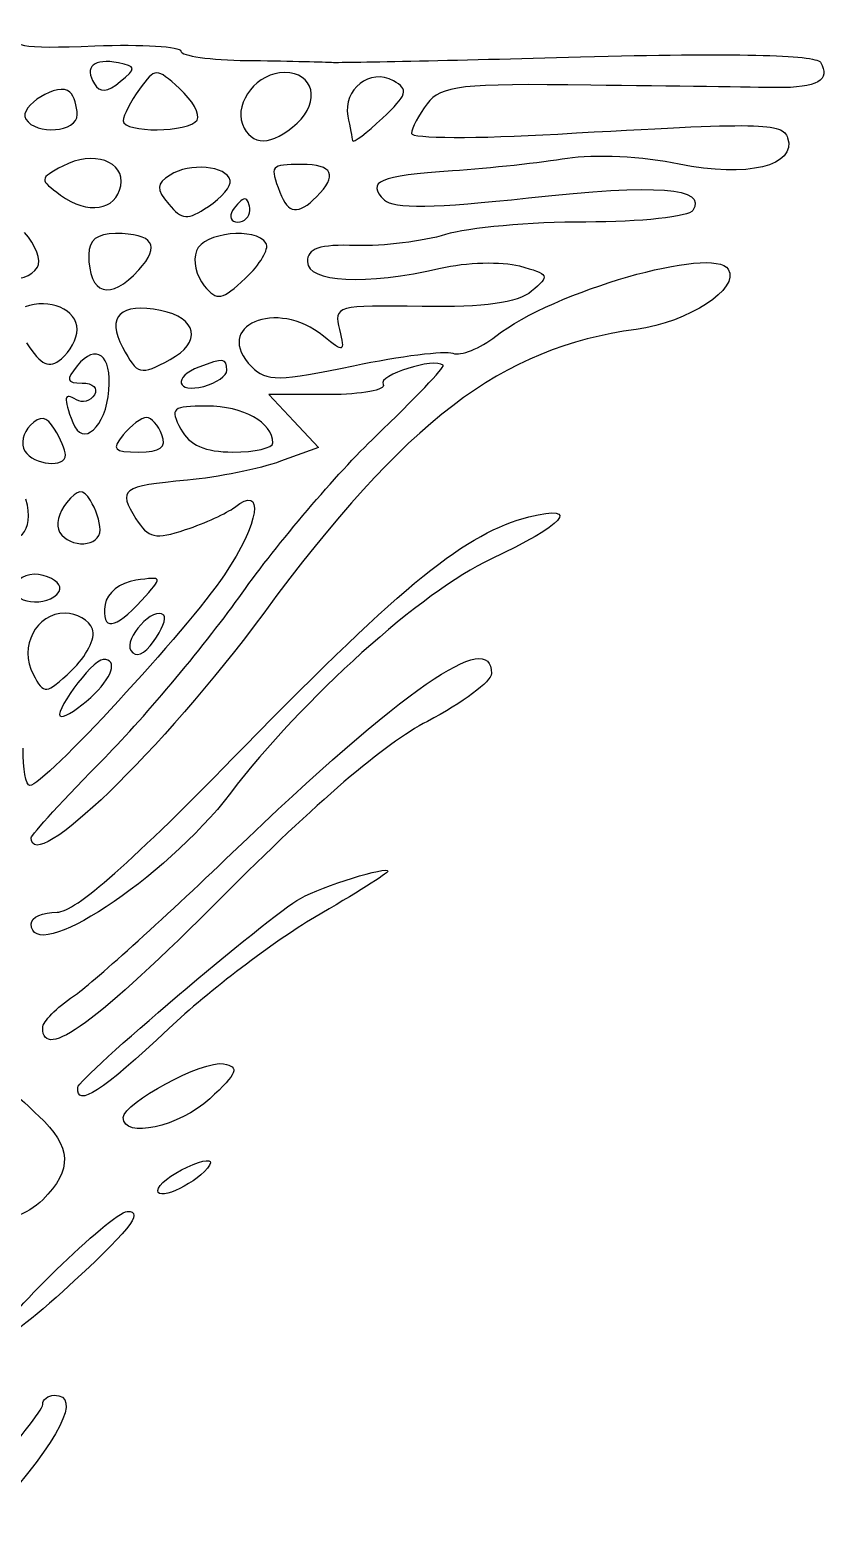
# Model space of a CAD drawing. Extents: x 10.1 to 90.6, y 31.5 to 101.4.
# Drawn here: x 72.18 to 90.61, y 66.49 to 100.57 of the extents above; entities that cross this region are included whole.
import ezdxf

# ---------------------------------------------------------------- set-up
doc = ezdxf.new("R2010")
doc.units = 0
doc.layers.get('0').update_dxf_attribs({"linetype": 'CONTINUOUS'})

msp = doc.modelspace()

# ---------------------------------------------------------------- linework, layer by layer
at = {"color": 7}
for points in [[(74.220425, 99.803889)], [(80.542418, 99.390377)], [(73.273888, 98.611843)], [(76.030159, 98.488288)], [(78.328441, 98.416211)], [(74.276027, 96.972051)], [(76.790098, 97.100721)], [(78.777222, 96.724491)], [(77.242638, 96.406991)], [(77.615743, 95.651704)], [(72.358149, 95.100746)], [(74.688666, 95.0394)], [(73.273888, 93.669567)], [(75.407949, 92.976716)], [(76.713472, 92.733683)], [(74.004503, 92.276197)], [(75.221653, 91.247616)], [(77.771805, 91.062408)], [(73.005254, 90.784601)], [(73.799004, 89.064806)], [(72.858424, 87.645663)], [(74.75351, 87.438132)], [(75.261922, 87.098817)], [(73.623345, 86.777864)], [(73.583784, 85.203207)], [(72.215555, 81.979341)], [(72.215555, 80.002825)], [(72.480138, 77.609224)], [(73.285387, 76.232512)], [(74.332222, 75.541037)], [(75.125972, 73.865629)]]:
    msp.add_lwpolyline(points, close=True, dxfattribs=at)
msp.add_lwpolyline([(79.064215, 92.173658), (77.679563, 92.173658), (78.252005, 91.564322), (78.824447, 90.954987), (77.950917, 90.639114)], dxfattribs=at)
for points in [[(71.877947, 100.567067), (71.724123, 100.166204), (71.915867, 100.126493), (73.680476, 100.193745)], [(73.680476, 100.193745), (74.76654, 100.235139), (75.655138, 100.180674), (75.655138, 100.07274)], [(74.220425, 99.803889), (73.655452, 99.914146), (73.425743, 99.713928), (73.667824, 99.322234)], [(75.655138, 100.07274), (75.655138, 99.964793), (76.339748, 99.86804), (77.176492, 99.857729)], [(79.094722, 99.81638), (79.313003, 99.803945), (81.899151, 99.859417), (84.841715, 99.939647)], [(84.841715, 99.939647), (88.34315, 100.035111), (90.249359, 99.992437), (90.358315, 99.816147)], [(74.264687, 99.370777), (74.638151, 99.680324), (74.633767, 99.723223), (74.220425, 99.803889)], [(75.625002, 99.212381), (75.090478, 99.696119), (75.069787, 99.695775), (74.705199, 99.197168)], [(78.040479, 99.581983), (77.429794, 99.581983), (76.877011, 98.904018), (77.072442, 98.394726)], [(77.176492, 99.857729), (78.013237, 99.847411), (78.87644, 99.828813), (79.094722, 99.81638)], [(78.328441, 98.416218), (78.875961, 98.911717), (78.710393, 99.581983), (78.040479, 99.581983)], [(80.542418, 99.390377), (80.0135, 99.686377), (79.378074, 99.192995), (79.49646, 98.578236)], [(90.358315, 99.816147), (90.611314, 99.406784), (90.292023, 99.223568), (89.345032, 99.234704)], [(73.106809, 99.131702), (72.857476, 99.381032), (71.911239, 98.801992), (72.091468, 98.510376)], [(73.667824, 99.322234), (73.798708, 99.110461), (73.967147, 99.124161), (74.264687, 99.370777)], [(74.705199, 99.197168), (74.500063, 98.916625), (74.332222, 98.590783), (74.332222, 98.473075)], [(76.030159, 98.488288), (76.108076, 98.614362), (75.925757, 98.940202), (75.625002, 99.212381)], [(80.291689, 98.529608), (80.868509, 99.071504), (80.90267, 99.188773), (80.542418, 99.390377)], [(85.083925, 99.290545), (82.093882, 99.33074), (81.636881, 99.278903), (81.322026, 98.863827)], [(89.345032, 99.234704), (88.873351, 99.240261), (86.955852, 99.26538), (85.083925, 99.290545)], [(73.273888, 98.611843), (73.273888, 98.805873), (73.198702, 99.039807), (73.106809, 99.131702)], [(81.322026, 98.863827), (81.124912, 98.603969), (80.959849, 98.296301), (80.955219, 98.180118)], [(72.091468, 98.510376), (72.327254, 98.128865), (73.273888, 98.2101), (73.273888, 98.611843)], [(79.49646, 98.578236), (79.544278, 98.329933), (79.592511, 98.076255), (79.603645, 98.01451)], [(79.603645, 98.01451), (79.614784, 97.952761), (79.924399, 98.184557), (80.291689, 98.529608)], [(74.332222, 98.473075), (74.332222, 98.184967), (75.851107, 98.198572), (76.030159, 98.488288)], [(77.072442, 98.394726), (77.270787, 97.87785), (77.742471, 97.885922), (78.328441, 98.416211)], [(80.955219, 98.180118), (80.950588, 98.063936), (82.464852, 98.057028), (84.320242, 98.164772)], [(84.320242, 98.164772), (89.04514, 98.439139), (89.487883, 98.431916), (89.605813, 98.078544)], [(89.605813, 98.078544), (89.822443, 97.429426), (88.673247, 97.152108), (87.110819, 97.476466)], [(74.276027, 96.972051), (74.385892, 97.542538), (73.634947, 97.800157), (72.942455, 97.429548)], [(76.790098, 97.100721), (76.709931, 97.435284), (75.852877, 97.510727), (75.407568, 97.222421)], [(84.543852, 97.603876), (83.947923, 97.504573), (82.758635, 97.375983), (81.900988, 97.318121)], [(87.110819, 97.476466), (86.294918, 97.645847), (85.139781, 97.703182), (84.543852, 97.603876)], [(72.942455, 97.429548), (72.3973, 97.137789), (72.396128, 97.122779), (72.890359, 96.76139)], [(75.407568, 97.222421), (75.089954, 97.01679), (75.085366, 96.907011), (75.379577, 96.552509)], [(78.433263, 97.465325), (77.713049, 97.465325), (77.695488, 97.442888), (77.932404, 96.825506)], [(78.777222, 96.724491), (79.270437, 97.217706), (79.155473, 97.465325), (78.433263, 97.465325)], [(81.900988, 97.318121), (80.203852, 97.203628), (79.907241, 97.076133), (80.33735, 96.646024)], [(72.890359, 96.76139), (73.514868, 96.304738), (74.166595, 96.403819), (74.276027, 96.972051)], [(76.288606, 96.498471), (76.595041, 96.701938), (76.820712, 96.972951), (76.790098, 97.100721)], [(77.932404, 96.825506), (78.124558, 96.324759), (78.350478, 96.297747), (78.777222, 96.724491)], [(83.646092, 96.6968), (86.620411, 97.023055), (87.756426, 96.936613), (87.430253, 96.408854)], [(75.379577, 96.552509), (75.685597, 96.183778), (75.804048, 96.176738), (76.288606, 96.498471)], [(77.125962, 96.671574), (77.06179, 96.671574), (76.9357, 96.552512), (76.845763, 96.406991)], [(77.242638, 96.406991), (77.242638, 96.552512), (77.190134, 96.671574), (77.125962, 96.671574)], [(80.33735, 96.646024), (80.536039, 96.447335), (81.507806, 96.462247), (83.646092, 96.6968)], [(76.845763, 96.406991), (76.755826, 96.26147), (76.80833, 96.142408), (76.962439, 96.142408)], [(76.962439, 96.142408), (77.116548, 96.142408), (77.242638, 96.26147), (77.242638, 96.406991)], [(84.964339, 96.142403), (83.698659, 96.142403), (82.247171, 96.012482), (81.738809, 95.853692)], [(87.430253, 96.408854), (87.339681, 96.262306), (86.230018, 96.142403), (84.964339, 96.142403)], [(72.358149, 95.100746), (72.453754, 95.255437), (72.319912, 95.616332), (72.060721, 95.902732)], [(74.155832, 95.877825), (73.733567, 95.877825), (73.538472, 95.724533), (73.538472, 95.392756)], [(74.688666, 95.039402), (75.198827, 95.603121), (75.024247, 95.877825), (74.155832, 95.877825)], [(77.615743, 95.651704), (77.380013, 96.033127), (76.177108, 95.902354), (76.014109, 95.477584)], [(81.738809, 95.853692), (81.230446, 95.694902), (80.308498, 95.581324), (79.690034, 95.601301)], [(76.014109, 95.477584), (75.929636, 95.257448), (76.010775, 94.896294), (76.194415, 94.675018)], [(77.141903, 94.84914), (77.479379, 95.166183), (77.692607, 95.527336), (77.615743, 95.651704)], [(79.690034, 95.601301), (78.836332, 95.628873), (78.565555, 95.539116), (78.565555, 95.228553)], [(82.898829, 93.518392), (84.206091, 94.546685), (87.898338, 95.609135), (88.240521, 95.055473)], [(70.980446, 95.236882), (71.161484, 94.765106), (72.093778, 94.672983), (72.358149, 95.100746)], [(73.538472, 95.392756), (73.538472, 94.466574), (74.032824, 94.314703), (74.688666, 95.0394)], [(78.565555, 95.228553), (78.565555, 94.74989), (79.91135, 94.684908), (81.625205, 95.080815)], [(81.625205, 95.080815), (82.216606, 95.21743), (83.033566, 95.240126), (83.44067, 95.13125)], [(83.44067, 95.13125), (84.128615, 94.947264), (84.148242, 94.906222), (83.718741, 94.549767)], [(76.194415, 94.675018), (76.48925, 94.319765), (76.600092, 94.340135), (77.141903, 94.84914)], [(88.240521, 95.055473), (88.516277, 94.609288), (87.336363, 93.838501), (86.123005, 93.672192)], [(83.718741, 94.549767), (83.393658, 94.279971), (82.649105, 94.176152), (81.207927, 94.19966)], [(73.273888, 93.669567), (73.273888, 94.123148), (72.628268, 94.40378), (72.074043, 94.191106)], [(75.192117, 94.106836), (74.265263, 94.288718), (73.936741, 93.970954), (74.317019, 93.260397)], [(75.407949, 92.976716), (76.145832, 93.37162), (76.037085, 93.941022), (75.192117, 94.106836)], [(78.937821, 93.516535), (77.865703, 94.402267), (76.347137, 93.749511), (77.288901, 92.807748)], [(81.207927, 94.19966), (79.239039, 94.231778), (79.164746, 94.21101), (79.300806, 93.666387)], [(72.910475, 92.995179), (73.110352, 93.161062), (73.273888, 93.464536), (73.273888, 93.669567)], [(86.123005, 93.672192), (83.01073, 93.245612), (80.844649, 91.594689), (77.561117, 87.146575)], [(79.300806, 93.666387), (79.433134, 93.136704), (79.409428, 93.126917), (78.937821, 93.516535)], [(81.909732, 93.122152), (82.089151, 93.053302), (82.534244, 93.23161), (82.898829, 93.518392)], [(72.107502, 93.36442), (72.4521, 92.838498), (72.625572, 92.758728), (72.910475, 92.995179)], [(74.004503, 92.276197), (74.071893, 93.090444), (73.712213, 93.363264), (73.27147, 92.832203)], [(74.317019, 93.260397), (74.659649, 92.620187), (74.714915, 92.605818), (75.407949, 92.976716)], [(79.627812, 92.835936), (80.703449, 93.062203), (81.730316, 93.190999), (81.909732, 93.122152)], [(73.27147, 92.832203), (73.003963, 92.509874), (73.025405, 92.438241), (73.389397, 92.438241)], [(76.073654, 92.806808), (75.466149, 92.573687), (75.559473, 92.198182), (76.184305, 92.361578)], [(76.713472, 92.733683), (76.713472, 93.010297), (76.629069, 93.019944), (76.073654, 92.806808)], [(76.184305, 92.361578), (76.475347, 92.437688), (76.713472, 92.605135), (76.713472, 92.733683)], [(77.288901, 92.807748), (77.623453, 92.473195), (77.920411, 92.476772), (79.627812, 92.835936)], [(80.137847, 91.215324), (81.030604, 92.07069), (81.726667, 92.804316), (81.684651, 92.845607)], [(81.684651, 92.845607), (81.493416, 93.033551), (80.175589, 92.615832), (80.304045, 92.407986)], [(73.389397, 92.438241), (73.634087, 92.438241), (73.759499, 92.317237), (73.668096, 92.169342)], [(80.304045, 92.407986), (80.383697, 92.279105), (79.825776, 92.173658), (79.064215, 92.173658)], [(73.255606, 92.052667), (72.967363, 92.230808), (72.948422, 92.111015), (73.172495, 91.527085)], [(73.172495, 91.527085), (73.397708, 90.940189), (73.933886, 91.422945), (74.004503, 92.276197)], [(73.668096, 92.169342), (73.576693, 92.021448), (73.391072, 91.968942), (73.255606, 92.052667)], [(72.751688, 91.377701), (72.563082, 91.676022), (72.427605, 91.697797), (72.196709, 91.4669)], [(76.254372, 91.909075), (75.453925, 91.909075), (75.398249, 91.85991), (75.655138, 91.379908)], [(77.771805, 91.062408), (77.771805, 91.528493), (77.089712, 91.909075), (76.254372, 91.909075)], [(72.196709, 91.4669), (72.028704, 91.298895), (71.971241, 91.032002), (72.069015, 90.8738)], [(73.005254, 90.784601), (73.003137, 90.893741), (72.88892, 91.160637), (72.751688, 91.377701)], [(74.865479, 91.644491), (74.753343, 91.644491), (74.513379, 91.465897), (74.332222, 91.247616)], [(75.221653, 91.247616), (75.137888, 91.465897), (74.977612, 91.644491), (74.865479, 91.644491)], [(75.655138, 91.379908), (75.854687, 91.007049), (76.209128, 90.850741), (76.855071, 90.850741)], [(74.332222, 91.247616), (74.053856, 90.912207), (74.109016, 90.850741), (74.688396, 90.850741)], [(74.688396, 90.850741), (75.189072, 90.850741), (75.332878, 90.957768), (75.221653, 91.247616)], [(76.855071, 90.850741), (77.359275, 90.850741), (77.771805, 90.945991), (77.771805, 91.062408)], [(77.064777, 87.60691), (77.862208, 88.736173), (79.24509, 90.35996), (80.137847, 91.215324)], [(72.069015, 90.8738), (72.269321, 90.549698), (73.011493, 90.478988), (73.005254, 90.784601)], [(77.950917, 90.639114), (77.470474, 90.465383), (76.505731, 90.269655), (75.807041, 90.20416)], [(73.577212, 89.738787), (73.402613, 90.014031), (73.294055, 90.00322), (73.029318, 89.684233)], [(75.807041, 90.20416), (74.286811, 90.061653), (74.200112, 89.996769), (74.623679, 89.318528)], [(76.888353, 89.579061), (77.595071, 90.129027), (77.459668, 89.219), (76.657195, 88.02547)], [(71.433907, 89.116366), (71.874893, 88.585014), (72.325336, 89.029704), (72.091717, 89.765775)], [(73.029318, 89.684233), (72.847734, 89.465438), (72.775974, 89.162147), (72.869851, 89.010249)], [(73.799004, 89.064806), (73.796887, 89.246707), (73.696968, 89.549999), (73.577212, 89.738787)], [(83.658784, 89.358245), (84.905964, 89.666199), (84.452804, 89.164419), (82.781264, 88.386576)], [(74.623679, 89.318528), (74.905267, 88.867636), (75.067345, 88.831902), (75.766491, 89.066568)], [(75.766491, 89.066568), (76.214571, 89.216968), (76.719409, 89.447587), (76.888353, 89.579061)], [(77.110347, 84.067867), (80.767309, 87.820336), (82.236114, 89.00696), (83.658784, 89.358245)], [(72.869851, 89.010249), (73.108701, 88.62378), (73.803907, 88.6646), (73.799004, 89.064806)], [(82.781264, 88.386576), (81.204522, 87.652847), (78.457899, 85.182668), (76.795794, 83.003538)], [(72.494251, 88.013299), (72.201199, 88.089933), (71.925278, 87.990413), (71.844072, 87.778796)], [(76.657195, 88.02547), (75.802778, 86.754687), (72.503088, 83.177824), (72.185194, 83.177824)], [(72.858424, 87.645663), (72.938135, 87.77464), (72.774257, 87.940076), (72.494251, 88.013299)], [(74.75351, 87.438132), (75.252236, 87.989222), (75.251024, 87.993429), (74.620027, 87.901153)], [(71.844072, 87.778796), (71.687134, 87.369825), (72.612853, 87.248323), (72.858424, 87.645663)], [(73.91523, 83.828739), (74.850051, 84.777469), (76.267347, 86.477644), (77.064777, 87.60691)], [(74.620027, 87.901153), (74.261157, 87.848673), (73.954143, 87.605955), (73.916561, 87.345012)], [(73.916561, 87.345012), (73.827399, 86.725916), (74.140486, 86.760749), (74.75351, 87.438132)], [(75.261922, 87.098817), (75.037524, 87.323216), (74.334777, 86.562742), (74.507812, 86.282763)], [(72.994144, 87.146575), (72.328252, 87.146575), (71.923291, 86.369758), (72.260608, 85.739473)], [(77.561117, 87.146575), (75.227622, 83.985449), (72.215555, 81.073866), (72.215555, 81.979341)], [(73.623345, 86.777864), (73.545525, 86.980654), (73.262387, 87.146575), (72.994144, 87.146575)], [(75.031333, 86.491866), (75.225897, 86.757949), (75.329664, 87.031076), (75.261922, 87.098817)], [(73.145105, 85.826952), (73.485954, 86.147164), (73.701161, 86.575074), (73.623345, 86.777864)], [(76.82843, 81.622508), (80.780932, 85.416467), (82.800269, 86.81516), (82.798259, 85.757512)], [(74.507812, 86.282763), (74.611815, 86.114488), (74.814618, 86.19549), (75.031333, 86.491866)], [(73.869201, 86.079928), (73.611388, 86.069133), (72.660044, 84.765325), (72.909972, 84.765325)], [(73.583784, 85.203207), (74.07928, 85.651626), (74.223549, 86.094774), (73.869201, 86.079928)], [(72.260608, 85.739473), (72.515111, 85.263932), (72.549406, 85.267324), (73.145105, 85.826952)], [(82.798259, 85.757512), (82.797994, 85.575611), (82.134279, 85.080163), (81.323516, 84.656515)], [(72.909972, 84.765325), (73.014448, 84.765325), (73.317664, 84.96237), (73.583784, 85.203207)], [(81.323516, 84.656515), (80.341441, 84.14335), (78.7668, 82.796555), (76.606016, 80.621619)], [(72.185194, 83.177824), (72.093299, 83.177824), (72.024261, 83.564778), (72.031778, 84.03772)], [(72.810867, 80.267183), (73.228851, 80.267027), (74.509561, 81.399158), (77.110347, 84.067867)], [(72.215555, 81.979341), (72.215555, 82.047781), (72.98041, 82.880009), (73.91523, 83.828739)], [(76.795794, 83.003538), (75.284984, 81.022764), (72.215555, 79.011849), (72.215555, 80.002825)], [(73.19041, 78.336828), (73.581059, 78.598281), (75.218168, 80.076839), (76.82843, 81.622508)], [(78.40454, 80.584691), (78.912977, 80.869226), (80.417638, 81.336496), (80.417638, 81.209854)], [(80.417638, 81.209854), (80.417638, 81.16643), (79.657403, 80.686301), (78.728226, 80.1429)], [(76.606016, 80.621619), (73.726574, 77.723317), (72.480138, 76.813264), (72.480138, 77.609224)], [(73.285387, 76.232512), (73.298246, 76.454413), (77.678428, 80.178341), (78.40454, 80.584691)], [(72.215555, 80.002825), (72.215555, 80.148345), (72.483446, 80.267307), (72.810867, 80.267183)], [(78.728226, 80.1429), (77.799049, 79.599496), (76.29398, 78.45271), (75.383628, 77.594484)], [(72.480138, 77.609224), (72.480138, 77.74795), (72.79976, 78.075372), (73.19041, 78.336828)], [(75.383628, 77.594484), (73.834231, 76.133804), (73.257992, 75.759768), (73.285387, 76.232512)], [(70.662678, 77.197376), (71.268976, 76.630321), (72.044999, 75.903886), (72.387172, 75.583079)], [(74.332222, 75.541037), (74.332222, 75.880121), (76.17175, 76.869044), (76.636137, 76.779609)], [(76.636137, 76.779609), (77.017266, 76.706211), (76.964484, 76.572073), (76.318933, 75.973482)], [(76.318933, 75.973482), (75.624261, 75.329349), (74.332222, 75.04811), (74.332222, 75.541037)], [(72.387172, 75.583079), (73.148288, 74.86949), (73.173492, 74.346178), (72.480138, 73.652824)], [(76.318716, 74.450006), (76.078726, 74.06169), (75.125972, 73.594897), (75.125972, 73.865629)], [(75.125972, 73.865629), (75.125972, 73.992912), (75.431213, 74.23613), (75.804287, 74.406112)], [(75.804287, 74.406112), (76.191732, 74.582644), (76.412325, 74.601467), (76.318716, 74.450006)], [(72.480138, 73.652824), (72.127361, 73.300048), (71.598195, 73.123658), (70.892638, 73.123658)], [(71.421805, 70.455002), (71.421805, 70.784395), (74.074782, 73.374959), (74.420415, 73.383069)], [(74.420415, 73.383069), (74.836951, 73.392832), (74.461709, 72.925752), (72.943159, 71.544222)], [(71.686388, 72.859074), (72.234179, 72.859074), (71.91542, 72.214153), (70.881497, 71.230606)], [(72.943159, 71.544222), (72.106414, 70.782979), (71.421805, 70.29283), (71.421805, 70.455002)], [(71.117042, 67.20201), (71.866744, 68.04316), (72.480138, 68.826668), (72.480138, 68.943141)], [(72.744722, 69.154908), (73.388114, 69.154908), (72.889584, 68.164649), (71.400773, 66.485352)], [(72.480138, 68.943141), (72.480138, 69.059613), (72.599201, 69.154908), (72.744722, 69.154908)]]:
    msp.add_open_spline(points, degree=3, dxfattribs=at)

doc.saveas('drawing.dxf')
